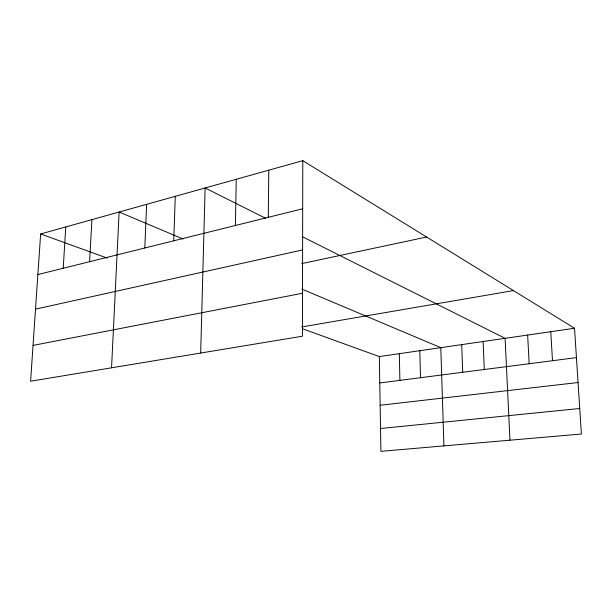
<?xml version="1.0" encoding="UTF-8"?>
<svg xmlns="http://www.w3.org/2000/svg" width="612" height="612" viewBox="0 0 612 612"><rect width="100%" height="100%" fill="white"/><g stroke="black" fill="none" stroke-linecap="round" stroke-linejoin="round"><path stroke-width="0.92" d="M302.787 160.665L302.42 336.202L30.6 381.215L40.637 233.975L302.787 160.665L574.53 328.254L581.4 434.03L380.916 451.335L379.333 356.574L302.359 328.713M268.286 217.321L268.798 170.174M235.391 225.499L236.27 179.262M200.675 353.048L205.127 187.976L265.432 218.201M173.739 240.814L175.269 196.322M144.807 247.998L146.628 204.339M111.552 367.804L119.126 212.027L183.095 239.001M89.581 261.714L91.915 219.639M63.212 268.263L65.767 226.953M37.867 274.558L302.688 208.776M35.511 309.137L302.603 249.933M301.739 263.604L426.602 237.028M33.04 345.397L302.512 293.247M301.67 326.961L513.468 290.593M379.333 356.574L574.53 328.254M379.769 382.951L576.435 357.637M380.144 405.266L578.057 382.531M380.534 428.515L579.74 408.502M40.637 233.975L107.299 258.111M301.823 289.063L440.793 347.654L443.922 445.896M302.274 236.668L505.099 338.329L509.957 440.196M550.777 331.696L552.491 360.72M527.643 335.055L529.173 363.719M483.12 341.511L484.306 369.495M461.693 344.625L462.718 372.272M419.794 350.707L420.513 377.703M399.315 353.675L399.888 380.358"/></g></svg>
